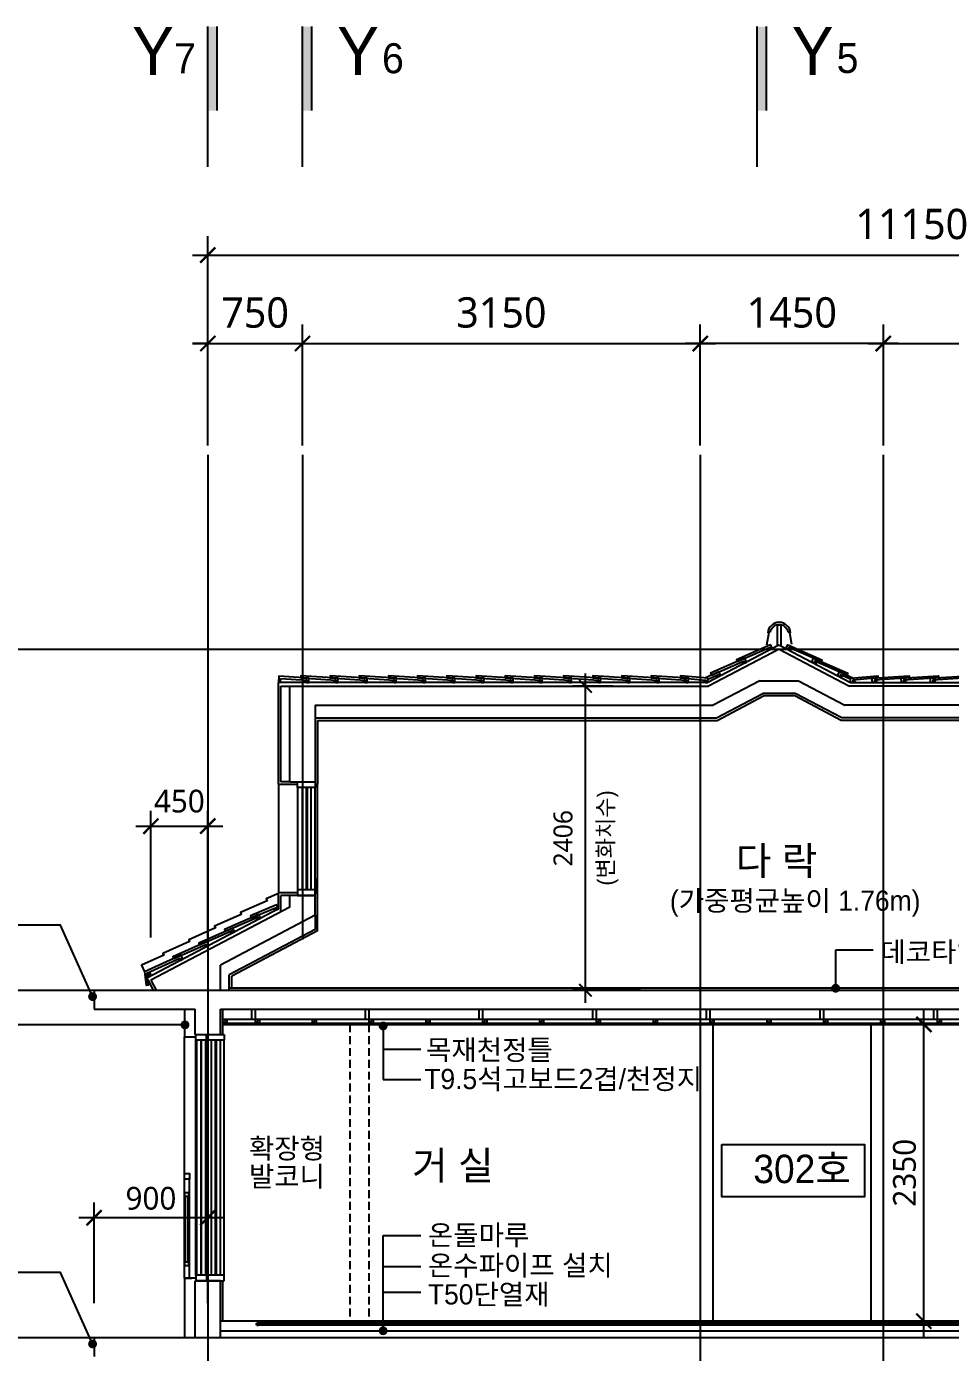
# Model space of a CAD drawing. Extents: x 11416736 to 11582377, y -14295679 to -14163266.
# Drawn here: x 11505151 to 11512468, y -14250869 to -14240372 of the extents above; entities that cross this region are included whole.
import ezdxf
from ezdxf.enums import TextEntityAlignment as Align

# ---------------------------------------------------------------- set-up
doc = ezdxf.new("R2010")
doc.units = 0
doc.header["$LTSCALE"] = 50
doc.header["$MEASUREMENT"] = 0
doc.linetypes.add('HIDDEN', pattern=[0.375, 0.25, -0.125])
doc.layers.get('0').update_dxf_attribs({"linetype": 'CONTINUOUS'})
doc.layers.get('DEFPOINTS').update_dxf_attribs({"linetype": 'CONTINUOUS'})
for name, color, linetype in [('! 04 가는선_01', 253, 'CONTINUOUS'), ('! 05 가는선_02', 252, 'CONTINUOUS'), ('! 06 중심선', 11, 'CONTINUOUS'), ('! 12 지시선_안내선', 252, 'CONTINUOUS'), ('! 16 HAT', 251, 'CONTINUOUS'), ('! 19 점선', 13, 'HIDDEN'), ('! 22 text 진한선', 7, 'CONTINUOUS'), ('! 24 치수선', 1, 'CONTINUOUS'), ('! 32 스크린 75', 155, 'CONTINUOUS'), ('- 02 내력벽', 2, 'CONTINUOUS'), ('- 04 마감선 01', 125, 'CONTINUOUS'), ('- 08 목재', 44, 'CONTINUOUS'), ('- 09 돌', 85, 'CONTINUOUS'), ('- 10 단열재', 251, 'CONTINUOUS'), ('6', 6, 'CONTINUOUS')]:
    doc.layers.add(name, color=color, linetype=linetype)
doc.styles.add('굴림', font='Gulim.ttf')
doc.styles.add('맑은 고딕', font='malgun.ttf')
doc.dimstyles.new('100-sub', dxfattribs={"dimscale": 100, "dimtxt": 1.5, "dimasz": 1, "dimexe": 1, "dimexo": 0.625, "dimgap": 1, "dimtad": 1, "dimdec": 0, "dimtxsty": '맑은 고딕', "dimblk": 'ARCHTICK', "dimcen": 2.5, "dimdle": 1, "dimclrt": 7, "dimadec": 0, "dimazin": 0, "dimtfac": 1, "dimtdec": 0, "dimtix": 1, "dimtmove": 0, "dimatfit": 3, "dimldrblk": 'DOT', "dimfxl": 0, "dimarcsym": 0})
doc.dimstyles.new('120-main', dxfattribs={"dimscale": 120, "dimtxt": 2, "dimasz": 1, "dimexe": 1.25, "dimexo": 0.625, "dimgap": 1, "dimtad": 1, "dimdec": 0, "dimtxsty": '맑은 고딕', "dimblk": 'ARCHTICK', "dimcen": 2.5, "dimdle": 1, "dimclrt": 7, "dimadec": 0, "dimazin": 0, "dimtfac": 1, "dimtdec": 0, "dimtix": 1, "dimtmove": 2, "dimatfit": 3, "dimldrblk": 'DOT', "dimfxl": 0, "dimarcsym": 0})
doc.dimstyles.new('120-sub', dxfattribs={"dimscale": 120, "dimtxt": 1.5, "dimasz": 1, "dimexe": 1, "dimexo": 0.625, "dimgap": 0.5, "dimtad": 1, "dimdec": 0, "dimtxsty": '맑은 고딕', "dimblk": 'ARCHTICK', "dimcen": 2.5, "dimdle": 1, "dimclrt": 7, "dimadec": 0, "dimazin": 0, "dimtfac": 1, "dimtdec": 0, "dimtix": 1, "dimtmove": 2, "dimatfit": 3, "dimldrblk": 'DOT', "dimfxl": 0, "dimarcsym": 0})

# ---------------------------------------------------------------- blocks, each defined once
blk = doc.blocks.new('_ARCHTICK')
at = {"color": 0, "linetype": 'ByBlock', "const_width": 0.15}
blk.add_lwpolyline([(-0.5, -0.5), (0.5, 0.5)], dxfattribs=at)
blk = doc.blocks.new('*D100')
at = {"layer": '! 24 치수선', "color": 0, "lineweight": -2}
for p, q in [((11506586, -14243689), (11506586, -14242732)), ((11507336, -14243689), (11507336, -14242732)), ((11506466, -14242882), (11507456, -14242882)), ((11506586, -14242882), (11506466, -14242882)), ((11507336, -14242882), (11507456, -14242882))]:
    blk.add_line(p, q, dxfattribs=at)
at = {"layer": 'DEFPOINTS', "color": 0}
for p in [(11507336, -14242882), (11506586, -14243764), (11507336, -14243764)]:
    blk.add_point(p, dxfattribs=at)
at = {"layer": '! 24 치수선', "color": 0, "linetype": 'ByBlock', "lineweight": -2, "xscale": 120, "yscale": 120, "zscale": 120}
blk.add_blockref('_ARCHTICK', (11506586, -14242882), dxfattribs=at)
at = {"layer": '! 24 치수선', "color": 0, "linetype": 'ByBlock', "lineweight": -2, "xscale": 120, "yscale": 120, "zscale": 120, "rotation": 180}
blk.add_blockref('_ARCHTICK', (11507336, -14242882), dxfattribs=at)
at = {"layer": '! 24 치수선', "color": 7, "ltscale": 30, "insert": (11506961, -14242638), "char_height": 240, "attachment_point": 5, "style": '맑은 고딕'}
blk.add_mtext('750', dxfattribs=at)
blk = doc.blocks.new('_Dot')
at = {"color": 0, "linetype": 'ByBlock', "lineweight": -2}
blk.add_line((-0.5, 0), (-1, 0), dxfattribs=at)
at = {"color": 0, "linetype": 'ByBlock', "const_width": 0.5}
blk.add_lwpolyline([(-0.25, 0, 1), (0.25, 0, 1)], format="xyb", close=True, dxfattribs=at)
blk = doc.blocks.new('*D102')
at = {"layer": '! 24 치수선', "color": 0, "lineweight": -2}
for p, q in [((11506586, -14243689), (11506586, -14242032)), ((11517736, -14243689), (11517736, -14242032)), ((11506466, -14242182), (11517856, -14242182))]:
    blk.add_line(p, q, dxfattribs=at)
at = {"layer": 'DEFPOINTS', "color": 0}
for p in [(11517736, -14242182), (11506586, -14243764), (11517736, -14243764)]:
    blk.add_point(p, dxfattribs=at)
at = {"layer": '! 24 치수선', "color": 0, "linetype": 'ByBlock', "lineweight": -2, "xscale": 120, "yscale": 120, "zscale": 120, "rotation": 180}
blk.add_blockref('_ARCHTICK', (11506586, -14242182), dxfattribs=at)
at = {"layer": '! 24 치수선', "color": 0, "linetype": 'ByBlock', "lineweight": -2, "xscale": 120, "yscale": 120, "zscale": 120}
blk.add_blockref('_ARCHTICK', (11517736, -14242182), dxfattribs=at)
at = {"layer": '! 24 치수선', "color": 7, "ltscale": 30, "insert": (11512161, -14241937), "char_height": 240, "attachment_point": 5, "style": '맑은 고딕'}
blk.add_mtext('11150', dxfattribs=at)
blk = doc.blocks.new('*D114')
at = {"layer": '! 24 치수선', "color": 0, "lineweight": -2}
for p, q in [((11512257, -14250741), (11512257, -14248151)), ((11512198, -14248271), (11512377, -14248271)), ((11512198, -14250621), (11512377, -14250621))]:
    blk.add_line(p, q, dxfattribs=at)
at = {"layer": 'DEFPOINTS', "color": 0}
for p in [(11512123, -14248271), (11512257, -14248271), (11512123, -14250621)]:
    blk.add_point(p, dxfattribs=at)
at = {"layer": '! 24 치수선', "color": 0, "linetype": 'ByBlock', "lineweight": -2, "xscale": 120, "yscale": 120, "zscale": 120}
for p, rotation in [((11512257, -14248271), 90), ((11512257, -14250621), 270)]:
    blk.add_blockref('_ARCHTICK', p, dxfattribs=dict(at, rotation=rotation))
at = {"layer": '! 24 치수선', "color": 7, "ltscale": 30, "insert": (11512104, -14249446), "char_height": 180, "attachment_point": 5, "rotation": 90, "style": '맑은 고딕'}
blk.add_mtext('2350', dxfattribs=at)
blk = doc.blocks.new('*D116')
at = {"layer": '! 24 치수선', "color": 0, "lineweight": -2}
for p, q in [((11511936, -14243689), (11511936, -14242732)), ((11515036, -14243689), (11515036, -14242732)), ((11511816, -14242882), (11515156, -14242882))]:
    blk.add_line(p, q, dxfattribs=at)
at = {"layer": 'DEFPOINTS', "color": 0}
for p in [(11515036, -14242882), (11511936, -14243764), (11515036, -14243764)]:
    blk.add_point(p, dxfattribs=at)
at = {"layer": '! 24 치수선', "color": 0, "linetype": 'ByBlock', "lineweight": -2, "xscale": 120, "yscale": 120, "zscale": 120, "rotation": 180}
blk.add_blockref('_ARCHTICK', (11511936, -14242882), dxfattribs=at)
at = {"layer": '! 24 치수선', "color": 0, "linetype": 'ByBlock', "lineweight": -2, "xscale": 120, "yscale": 120, "zscale": 120}
blk.add_blockref('_ARCHTICK', (11515036, -14242882), dxfattribs=at)
at = {"layer": '! 24 치수선', "color": 7, "ltscale": 30, "insert": (11513486, -14242637), "char_height": 240, "attachment_point": 5, "style": '맑은 고딕'}
blk.add_mtext('3100', dxfattribs=at)
blk = doc.blocks.new('*D117')
at = {"layer": '! 24 치수선', "color": 0, "lineweight": -2}
for p, q in [((11507336, -14243689), (11507336, -14242732)), ((11510486, -14243689), (11510486, -14242732)), ((11507216, -14242882), (11510606, -14242882))]:
    blk.add_line(p, q, dxfattribs=at)
at = {"layer": 'DEFPOINTS', "color": 0}
for p in [(11510486, -14242882), (11507336, -14243764), (11510486, -14243764)]:
    blk.add_point(p, dxfattribs=at)
at = {"layer": '! 24 치수선', "color": 0, "linetype": 'ByBlock', "lineweight": -2, "xscale": 120, "yscale": 120, "zscale": 120, "rotation": 180}
blk.add_blockref('_ARCHTICK', (11507336, -14242882), dxfattribs=at)
at = {"layer": '! 24 치수선', "color": 0, "linetype": 'ByBlock', "lineweight": -2, "xscale": 120, "yscale": 120, "zscale": 120}
blk.add_blockref('_ARCHTICK', (11510486, -14242882), dxfattribs=at)
at = {"layer": '! 24 치수선', "color": 7, "ltscale": 30, "insert": (11508911, -14242637), "char_height": 240, "attachment_point": 5, "style": '맑은 고딕'}
blk.add_mtext('3150', dxfattribs=at)
blk = doc.blocks.new('*D119')
at = {"layer": '! 24 치수선', "color": 0, "lineweight": -2}
for p, q in [((11510486, -14243689), (11510486, -14242732)), ((11511936, -14243689), (11511936, -14242732)), ((11512056, -14242882), (11510366, -14242882))]:
    blk.add_line(p, q, dxfattribs=at)
at = {"layer": 'DEFPOINTS', "color": 0}
for p in [(11510486, -14242882), (11510486, -14243764), (11511936, -14243764)]:
    blk.add_point(p, dxfattribs=at)
at = {"layer": '! 24 치수선', "color": 0, "linetype": 'ByBlock', "lineweight": -2, "xscale": 120, "yscale": 120, "zscale": 120, "rotation": 180}
blk.add_blockref('_ARCHTICK', (11510486, -14242882), dxfattribs=at)
at = {"layer": '! 24 치수선', "color": 0, "linetype": 'ByBlock', "lineweight": -2, "xscale": 120, "yscale": 120, "zscale": 120}
blk.add_blockref('_ARCHTICK', (11511936, -14242882), dxfattribs=at)
at = {"layer": '! 24 치수선', "color": 7, "ltscale": 30, "insert": (11511211, -14242637), "char_height": 240, "attachment_point": 5, "style": '맑은 고딕'}
blk.add_mtext('1450', dxfattribs=at)
blk = doc.blocks.new('*D120')
at = {"layer": '! 24 치수선', "color": 0, "lineweight": -2}
for p, q in [((11506136, -14247584), (11506136, -14246582)), ((11506586, -14247584), (11506586, -14246582)), ((11506016, -14246702), (11506706, -14246702))]:
    blk.add_line(p, q, dxfattribs=at)
at = {"layer": 'DEFPOINTS', "color": 0}
for p in [(11506586, -14246702), (11506136, -14247659), (11506586, -14247659)]:
    blk.add_point(p, dxfattribs=at)
at = {"layer": '! 24 치수선', "color": 0, "linetype": 'ByBlock', "lineweight": -2, "xscale": 120, "yscale": 120, "zscale": 120, "rotation": 180}
blk.add_blockref('_ARCHTICK', (11506136, -14246702), dxfattribs=at)
at = {"layer": '! 24 치수선', "color": 0, "linetype": 'ByBlock', "lineweight": -2, "xscale": 120, "yscale": 120, "zscale": 120}
blk.add_blockref('_ARCHTICK', (11506586, -14246702), dxfattribs=at)
at = {"layer": '! 24 치수선', "color": 7, "ltscale": 30, "insert": (11506361, -14246505), "char_height": 180, "attachment_point": 5, "style": '맑은 고딕'}
blk.add_mtext('450', dxfattribs=at)
blk = doc.blocks.new('*D122')
at = {"layer": '! 24 치수선', "color": 0, "lineweight": -2}
for p, q in [((11505686, -14250479), (11505686, -14249682)), ((11506586, -14250479), (11506586, -14249682)), ((11506706, -14249802), (11505566, -14249802))]:
    blk.add_line(p, q, dxfattribs=at)
at = {"layer": 'DEFPOINTS', "color": 0}
for p in [(11505686, -14249802), (11505686, -14250554), (11506586, -14250554)]:
    blk.add_point(p, dxfattribs=at)
at = {"layer": '! 24 치수선', "color": 0, "linetype": 'ByBlock', "lineweight": -2, "xscale": 120, "yscale": 120, "zscale": 120, "rotation": 180}
blk.add_blockref('_ARCHTICK', (11505686, -14249802), dxfattribs=at)
at = {"layer": '! 24 치수선', "color": 0, "linetype": 'ByBlock', "lineweight": -2, "xscale": 120, "yscale": 120, "zscale": 120}
blk.add_blockref('_ARCHTICK', (11506586, -14249802), dxfattribs=at)
at = {"layer": '! 24 치수선', "color": 7, "ltscale": 30, "insert": (11506136, -14249649), "char_height": 180, "attachment_point": 5, "style": '맑은 고딕'}
blk.add_mtext('900', dxfattribs=at)
blk = doc.blocks.new('*D128')
at = {"layer": '! 24 치수선', "color": 0, "lineweight": -2}
for p, q in [((11509577, -14248101), (11509577, -14245495)), ((11509795, -14245595), (11509477, -14245595)), ((11510013, -14248001), (11509477, -14248001))]:
    blk.add_line(p, q, dxfattribs=at)
at = {"layer": 'DEFPOINTS', "color": 0}
for p in [(11509577, -14245595), (11509857, -14245595), (11510076, -14248001)]:
    blk.add_point(p, dxfattribs=at)
at = {"layer": '! 24 치수선', "color": 0, "linetype": 'ByBlock', "lineweight": -2, "xscale": 100, "yscale": 100, "zscale": 100}
for p, rotation in [((11509577, -14245595), 90), ((11509577, -14248001), 270)]:
    blk.add_blockref('_ARCHTICK', p, dxfattribs=dict(at, rotation=rotation))
at = {"layer": '! 24 치수선', "color": 7, "ltscale": 30, "insert": (11509400, -14246798), "char_height": 150, "attachment_point": 5, "rotation": 90, "style": '맑은 고딕'}
blk.add_mtext('2406', dxfattribs=at)

msp = doc.modelspace()

# ---------------------------------------------------------------- linework, layer by layer
at = {"layer": '! 04 가는선_01'}
for p, q in [((11510585.8, -14248271), (11510585.8, -14250621)), ((11511835.8, -14248271), (11511835.8, -14250621))]:
    msp.add_line(p, q, dxfattribs=at)
msp.add_lwpolyline([(11507145.8, -14247235.7), (11507049.1, -14247278.2), (11507056.2, -14247293), (11506844.6, -14247385.9), (11506851.7, -14247400.7), (11506640.1, -14247493.7), (11506647.2, -14247508.4), (11506435.6, -14247601.4), (11506442.7, -14247616.2), (11506231.1, -14247709.2), (11506238.2, -14247723.9), (11506060.3, -14247802.1), (11506084, -14247856)], dxfattribs=at)
at = {"layer": '! 05 가는선_02'}
for p, q in [((11507145.8, -14246371.1), (11507145.8, -14247231.1)), ((11507455.8, -14247231.1), (11507455.8, -14246371.1)), ((11506934.8, -14248231), (11506934.8, -14248151)), ((11506964.8, -14248231), (11506964.8, -14248151)), ((11507834.8, -14248231), (11507834.8, -14248151)), ((11507864.8, -14248231), (11507864.8, -14248151)), ((11508734.8, -14248231), (11508734.8, -14248151)), ((11508764.8, -14248231), (11508764.8, -14248151)), ((11509634.8, -14248231), (11509634.8, -14248151)), ((11509664.8, -14248231), (11509664.8, -14248151)), ((11510534.8, -14248231), (11510534.8, -14248151)), ((11510564.8, -14248231), (11510564.8, -14248151)), ((11511434.8, -14248231), (11511434.8, -14248151)), ((11511464.8, -14248231), (11511464.8, -14248151)), ((11512334.8, -14248231), (11512334.8, -14248151)), ((11512364.8, -14248231), (11512364.8, -14248151)), ((11506705.8, -14248231), (11515485.8, -14248231)), ((11506400.8, -14250281), (11506400.8, -14248371)), ((11506400.8, -14250281), (11506400.8, -14249496.1)), ((11506440.8, -14250281), (11506440.8, -14249496.1)), ((11506405.8, -14249601.1), (11506435.8, -14249601.1)), ((11506405.8, -14249631.1), (11506405.8, -14249601.1)), ((11506405.8, -14249631.1), (11506435.8, -14249631.1)), ((11506410.8, -14250151.1), (11506410.8, -14249631.1)), ((11506430.8, -14250151.1), (11506430.8, -14249631.1)), ((11506435.8, -14249631.1), (11506435.8, -14249601.1)), ((11506405.8, -14250151.1), (11506435.8, -14250151.1)), ((11506405.8, -14250181.1), (11506405.8, -14250151.1)), ((11506405.8, -14250181.1), (11506435.8, -14250181.1)), ((11506435.8, -14250181.1), (11506435.8, -14250151.1)), ((11506400.8, -14250281), (11506459.6, -14250281))]:
    msp.add_line(p, q, dxfattribs=at)
msp.add_lwpolyline([(11506440.8, -14249496.1), (11506400.8, -14249496.1), (11506400.8, -14249451), (11506440.8, -14249451)], close=True, dxfattribs=at)
at = {"layer": '! 06 중심선'}
for p, q in [((11506585.8, -14243763.7), (11506585.8, -14259311.4)), ((11507335.8, -14243763.7), (11507335.8, -14247599.3)), ((11510485.8, -14243763.7), (11510485.8, -14259311.4)), ((11511935.8, -14243763.7), (11511935.8, -14259311.4)), ((11496166.3, -14245301), (11524997.9, -14245301)), ((11496166.3, -14248001), (11524997.9, -14248001)), ((11496166.3, -14248001), (11524997.9, -14248001)), ((11496166.3, -14250751), (11524997.9, -14250751))]:
    msp.add_line(p, q, dxfattribs=at)
at = {"layer": '! 12 지시선_안내선'}
for p, q in [((11511558.4, -14247985.5), (11511558.4, -14247680.2)), ((11511558.4, -14247680.2), (11511856.6, -14247680.2)), ((11507975, -14248283.8), (11507975, -14248708.3)), ((11507975, -14248468.6), (11508273.2, -14248468.6)), ((11507975, -14248708.3), (11508273.2, -14248708.3)), ((11507975, -14250696.6), (11507975, -14249942.5)), ((11507975, -14249942.5), (11508273.2, -14249942.5)), ((11507975, -14250187.3), (11508273.2, -14250187.3)), ((11507975, -14250391.3), (11508273.2, -14250391.3))]:
    msp.add_line(p, q, dxfattribs=at)
for points in [[(11505673.8, -14248051.3), (11505419.5, -14247485.4), (11502861.5, -14247485.4)], [(11506405.9, -14248275.3), (11502861.5, -14248275.3)], [(11505673.8, -14250801.3), (11505419.5, -14250235.4), (11502861.5, -14250235.4)]]:
    msp.add_lwpolyline(points, dxfattribs=at)
at = {"layer": '! 12 지시선_안내선', "const_width": 35}
for points in [[(11511540.9, -14247985.5, -1), (11511575.9, -14247985.5, -1)], [(11505673.8, -14248033.8, 1), (11505673.8, -14248068.8, 1)], [(11506388.4, -14248275.3, 1), (11506423.4, -14248275.3, 1)], [(11507957.5, -14248283.8, 1), (11507992.5, -14248283.8, 1)], [(11507957.5, -14248283.8, 1), (11507992.5, -14248283.8, 1)], [(11507957.5, -14250696.6, -1), (11507992.5, -14250696.6, -1)], [(11505673.8, -14250783.8, 1), (11505673.8, -14250818.8, 1)]]:
    msp.add_lwpolyline(points, format="xyb", close=True, dxfattribs=at)
at = {"layer": '! 16 HAT'}
for p, q in [((11506963, -14250643.5), (11506998, -14250643.5)), ((11506980.5, -14250626), (11506980.5, -14250661)), ((11515391.1, -14250636), (11506980.5, -14250636)), ((11506980.5, -14250651), (11515391.1, -14250651))]:
    msp.add_line(p, q, dxfattribs=at)
msp.add_circle((11506980.5, -14250643.5), 7.5, dxfattribs=at)
at = {"layer": '! 19 점선', "linetype": 'HIDDEN', "ltscale": 5}
for p, q in [((11507710.8, -14248271), (11507710.8, -14250621)), ((11507860.8, -14248271), (11507860.8, -14250621))]:
    msp.add_line(p, q, dxfattribs=at)
at = {"layer": '! 22 text 진한선', "color": 3}
for p, q in [((11506585.8, -14241482), (11506585.8, -14240372.2)), ((11506659.8, -14241038.1), (11506659.8, -14240372.2)), ((11507335.8, -14241482), (11507335.8, -14240372.2)), ((11507409.8, -14241038.1), (11507409.8, -14240372.2)), ((11510935.8, -14241482), (11510935.8, -14240372.2)), ((11511009.8, -14241038.1), (11511009.8, -14240372.2))]:
    msp.add_line(p, q, dxfattribs=at)
for points in [[(11506585.8, -14240372.2), (11506659.8, -14240372.2), (11506585.8, -14241038.1), (11506659.8, -14241038.1)], [(11507335.8, -14240372.2), (11507409.8, -14240372.2), (11507335.8, -14241038.1), (11507409.8, -14241038.1)], [(11510935.8, -14240372.2), (11511009.8, -14240372.2), (11510935.8, -14241038.1), (11511009.8, -14241038.1)]]:
    msp.add_solid(points, dxfattribs=at)
at = {"layer": '! 32 스크린 75', "linetype": 'Continuous'}
for p, q in [((11507295.8, -14246396.1), (11507295.8, -14246351.1)), ((11507295.8, -14246351.1), (11507435.8, -14246351.1)), ((11507435.8, -14246396.1), (11507295.8, -14246396.1)), ((11507295.8, -14246396.1), (11507295.8, -14247208.1)), ((11507334.1, -14246396.1), (11507334.1, -14247206.1)), ((11507367.1, -14247206.1), (11507367.1, -14246396.1)), ((11507373, -14246396.1), (11507373, -14247206.1)), ((11507406, -14247206.1), (11507406, -14246396.1)), ((11507435.8, -14246351.1), (11507435.8, -14246396.1)), ((11507435.8, -14247208.1), (11507435.8, -14246396.1)), ((11507435.8, -14247206.1), (11507295.8, -14247206.1)), ((11507295.8, -14247208.1), (11507295.8, -14247251.1)), ((11507435.8, -14247251.1), (11507435.8, -14247206.1)), ((11507295.8, -14247251.1), (11507435.8, -14247251.1)), ((11506491.8, -14248396), (11506491.8, -14248351)), ((11506491.8, -14248351), (11506715.8, -14248351)), ((11506575.8, -14248396), (11506491.8, -14248396)), ((11506491.8, -14250258), (11506491.8, -14248396)), ((11506499.4, -14250256), (11506499.4, -14248396)), ((11506532.4, -14248396), (11506532.4, -14250256)), ((11506535.4, -14250256), (11506535.4, -14248396)), ((11506568.4, -14248396), (11506568.4, -14250256)), ((11506575.8, -14248396), (11506575.8, -14248351)), ((11506715.8, -14248396), (11506575.8, -14248396)), ((11506575.8, -14248396), (11506575.8, -14250258)), ((11506614.1, -14248396), (11506614.1, -14250256)), ((11506647.1, -14250256), (11506647.1, -14248396)), ((11506653, -14248396), (11506653, -14250256)), ((11506686, -14250256), (11506686, -14248396)), ((11506715.8, -14248351), (11506715.8, -14248396)), ((11506715.8, -14250258), (11506715.8, -14248396)), ((11506715.8, -14250256), (11506491.8, -14250256)), ((11506491.8, -14250256), (11506491.8, -14250301)), ((11506575.8, -14250258), (11506575.8, -14250301)), ((11506715.8, -14250301), (11506715.8, -14250256)), ((11506491.8, -14250301), (11506715.8, -14250301))]:
    msp.add_line(p, q, dxfattribs=at)
at = {"layer": '- 02 내력벽'}
for p, q in [((11511110.8, -14245301), (11510552.5, -14245595.1)), ((11511110.8, -14245301), (11511669.1, -14245595.1)), ((11510958.1, -14245551), (11510589.6, -14245745.1)), ((11510958.1, -14245551), (11511263.5, -14245551)), ((11511263.5, -14245551), (11511632, -14245745.1)), ((11507235.8, -14245595.1), (11510552.5, -14245595.1)), ((11515135.8, -14245595.1), (11511669.1, -14245595.1)), ((11507435.8, -14245745.1), (11507435.8, -14246351.1)), ((11507435.8, -14245745.1), (11510589.6, -14245745.1)), ((11514935.8, -14245745.1), (11511632, -14245745.1)), ((11507235.8, -14246351.1), (11507435.8, -14246351.1)), ((11507235.8, -14247342.5), (11506135.8, -14247922)), ((11507435.8, -14247251.1), (11507235.8, -14247251.1)), ((11507435.8, -14247406.6), (11506685.8, -14247801.8)), ((11506685.8, -14248001), (11506685.8, -14247801.8)), ((11506135.8, -14247922), (11506177.4, -14248001)), ((11505685.8, -14248001), (11506177.4, -14248001)), ((11505685.8, -14248001), (11505685.8, -14248151)), ((11506685.8, -14248001), (11515535.8, -14248001)), ((11505685.8, -14248151), (11506485.8, -14248151)), ((11506485.8, -14248351), (11506485.8, -14248151)), ((11506485.8, -14248351), (11506485.8, -14248151)), ((11506685.8, -14248351), (11506685.8, -14248151)), ((11506685.8, -14248151), (11515535.8, -14248151)), ((11506685.8, -14248351), (11506685.8, -14248211)), ((11506485.8, -14248351), (11506685.8, -14248351)), ((11506485.8, -14250751), (11506485.8, -14250301)), ((11506685.8, -14250301), (11506485.8, -14250301)), ((11506685.8, -14250751), (11506685.8, -14250301)), ((11505685.8, -14250751), (11506485.8, -14250751)), ((11505685.8, -14250751), (11505685.8, -14250901)), ((11506685.8, -14250751), (11515535.8, -14250751))]:
    msp.add_line(p, q, dxfattribs=at)
at = {"layer": '- 02 내력벽', "ltscale": 30}
for p, q in [((11507235.8, -14246351.1), (11507235.8, -14245595.1)), ((11507235.8, -14247342.5), (11507235.8, -14247251.1)), ((11507435.8, -14247406.6), (11507435.8, -14247251.1))]:
    msp.add_line(p, q, dxfattribs=at)
at = {"layer": '- 04 마감선 01'}
for p, q in [((11511107.4, -14245268.9), (11510545.1, -14245565.1)), ((11511114.1, -14245268.9), (11511676.5, -14245565.1)), ((11507145.8, -14246371.1), (11507145.8, -14245565.1)), ((11510545.1, -14245565.1), (11507145.8, -14245565.1)), ((11507165.8, -14246351.1), (11507165.8, -14245595.1)), ((11507165.8, -14245595.1), (11507235.8, -14245595.1)), ((11511676.5, -14245565.1), (11515225.8, -14245565.1)), ((11507145.8, -14246371.1), (11507295.8, -14246371.1)), ((11507235.8, -14246351.1), (11507165.8, -14246351.1)), ((11507435.8, -14246371.1), (11507455.8, -14246371.1)), ((11507145.8, -14247356), (11507145.8, -14247231.1)), ((11507295.8, -14247231.1), (11507145.8, -14247231.1)), ((11507165.8, -14247379.3), (11507165.8, -14247251.1)), ((11507235.8, -14247251.1), (11507165.8, -14247251.1)), ((11507145.8, -14247356), (11506109.1, -14247902.1)), ((11506111.6, -14247918.9), (11506154.8, -14248001)), ((11506755.8, -14248001), (11506755.8, -14247877.9)), ((11506775.8, -14247981), (11506775.8, -14247890)), ((11506755.8, -14247981), (11515465.8, -14247981)), ((11506400.8, -14248151), (11506400.8, -14248371)), ((11506400.8, -14248151), (11506400.8, -14248371)), ((11506705.8, -14248351), (11506705.8, -14248151)), ((11506705.8, -14248351), (11506705.8, -14248211)), ((11506705.8, -14248261), (11515485.8, -14248261)), ((11506705.8, -14248271), (11515515.8, -14248271)), ((11506400.8, -14248371), (11506491.8, -14248371)), ((11506400.8, -14250281), (11506400.8, -14250751)), ((11506491.8, -14250281), (11506400.8, -14250281)), ((11506705.8, -14250621), (11506705.8, -14250301)), ((11515515.8, -14250621), (11506685.8, -14250621))]:
    msp.add_line(p, q, dxfattribs=at)
at = {"layer": '- 04 마감선 01', "ltscale": 30}
for p, q in [((11510614.3, -14245845.1), (11510982.8, -14245651)), ((11511238.8, -14245651), (11510982.8, -14245651)), ((11511607.2, -14245845.1), (11511238.8, -14245651)), ((11510619.3, -14245865.1), (11510987.7, -14245671)), ((11511233.8, -14245671), (11510987.7, -14245671)), ((11511602.3, -14245865.1), (11511233.8, -14245671)), ((11507435.8, -14245845.1), (11510614.3, -14245845.1)), ((11507455.8, -14245865.1), (11510619.3, -14245865.1)), ((11507455.8, -14245865.1), (11507455.8, -14246371.1)), ((11514915.8, -14245865.1), (11511602.3, -14245865.1)), ((11514935.8, -14245845.1), (11511607.2, -14245845.1)), ((11507435.8, -14247116.5), (11507435.8, -14247229.6)), ((11507435.8, -14247231.1), (11507455.8, -14247231.1)), ((11507455.8, -14247531.7), (11507455.8, -14247231.1)), ((11507435.8, -14247406.6), (11507435.8, -14247519.7)), ((11507435.8, -14247519.7), (11506755.8, -14247877.9)), ((11507455.8, -14247531.7), (11506775.8, -14247890))]:
    msp.add_line(p, q, dxfattribs=at)
at = {"layer": '- 08 목재'}
for points in [[(11506735.8, -14248231), (11506735.8, -14248261), (11506705.8, -14248261), (11506705.8, -14248231), (11506735.8, -14248231), (11506705.8, -14248261)], [(11506994.8, -14248231), (11506994.8, -14248261), (11506964.8, -14248261), (11506964.8, -14248231), (11506994.8, -14248231), (11506964.8, -14248261)], [(11507444.8, -14248231), (11507444.8, -14248261), (11507414.8, -14248261), (11507414.8, -14248231), (11507444.8, -14248231), (11507414.8, -14248261)], [(11507894.8, -14248231), (11507894.8, -14248261), (11507864.8, -14248261), (11507864.8, -14248231), (11507894.8, -14248231), (11507864.8, -14248261)], [(11508344.8, -14248231), (11508344.8, -14248261), (11508314.8, -14248261), (11508314.8, -14248231), (11508344.8, -14248231), (11508314.8, -14248261)], [(11508794.8, -14248231), (11508794.8, -14248261), (11508764.8, -14248261), (11508764.8, -14248231), (11508794.8, -14248231), (11508764.8, -14248261)], [(11509244.8, -14248231), (11509244.8, -14248261), (11509214.8, -14248261), (11509214.8, -14248231), (11509244.8, -14248231), (11509214.8, -14248261)], [(11509694.8, -14248231), (11509694.8, -14248261), (11509664.8, -14248261), (11509664.8, -14248231), (11509694.8, -14248231), (11509664.8, -14248261)], [(11510144.8, -14248231), (11510144.8, -14248261), (11510114.8, -14248261), (11510114.8, -14248231), (11510144.8, -14248231), (11510114.8, -14248261)], [(11510594.8, -14248231), (11510594.8, -14248261), (11510564.8, -14248261), (11510564.8, -14248231), (11510594.8, -14248231), (11510564.8, -14248261)], [(11511044.8, -14248231), (11511044.8, -14248261), (11511014.8, -14248261), (11511014.8, -14248231), (11511044.8, -14248231), (11511014.8, -14248261)], [(11511494.8, -14248231), (11511494.8, -14248261), (11511464.8, -14248261), (11511464.8, -14248231), (11511494.8, -14248231), (11511464.8, -14248261)], [(11511944.8, -14248231), (11511944.8, -14248261), (11511914.8, -14248261), (11511914.8, -14248231), (11511944.8, -14248231), (11511914.8, -14248261)], [(11512394.8, -14248231), (11512394.8, -14248261), (11512364.8, -14248261), (11512364.8, -14248231), (11512394.8, -14248231), (11512364.8, -14248261)]]:
    msp.add_lwpolyline(points, dxfattribs=at)
at = {"layer": '- 09 돌'}
for p, q in [((11511029.2, -14245168.9), (11511010.4, -14245270.3)), ((11511040.2, -14245165.2), (11511020.8, -14245171.6)), ((11511181.8, -14245165.2), (11511201.1, -14245171.6)), ((11511192.8, -14245168.9), (11511209.8, -14245260.7))]:
    msp.add_line(p, q, dxfattribs=at)
for points in [[(11511095.8, -14245268.7), (11511125.8, -14245268.7), (11511125.8, -14245112.4), (11511095.8, -14245112.4)], [(11511056.9, -14245295.5), (11511042.6, -14245265.6), (11510772.2, -14245384.4), (11510779.3, -14245399.2), (11511033.2, -14245287.6), (11511041, -14245303.9)], [(11511164.6, -14245295.5), (11511178.9, -14245265.6), (11511449.3, -14245384.4), (11511442.3, -14245399.2), (11511188.4, -14245287.6), (11511180.6, -14245303.9)], [(11510852.4, -14245403.2), (11510838.1, -14245373.3), (11510567.7, -14245492.1), (11510574.8, -14245506.9), (11510828.7, -14245395.4), (11510836.5, -14245411.6)], [(11511369.2, -14245403.2), (11511383.4, -14245373.3), (11511653.9, -14245492.1), (11511646.8, -14245506.9), (11511392.9, -14245395.4), (11511385.1, -14245411.6)], [(11507616.7, -14245565.1), (11507618, -14245532), (11507323.3, -14245511.1), (11507322.7, -14245527.5), (11507599.4, -14245547.1), (11507598.7, -14245565.1)], [(11507847.8, -14245565.1), (11507849.1, -14245532), (11507554.5, -14245511.1), (11507553.9, -14245527.5), (11507830.5, -14245547.1), (11507829.8, -14245565.1)], [(11508079, -14245565.1), (11508080.3, -14245532), (11507785.7, -14245511.1), (11507785, -14245527.5), (11508061.7, -14245547.1), (11508061, -14245565.1)], [(11508310.1, -14245565.1), (11508311.4, -14245532), (11508016.8, -14245511.1), (11508016.2, -14245527.5), (11508292.8, -14245547.1), (11508292.1, -14245565.1)], [(11508541.3, -14245565.1), (11508542.6, -14245532), (11508248, -14245511.1), (11508247.3, -14245527.5), (11508524, -14245547.1), (11508523.3, -14245565.1)], [(11508772.5, -14245565.1), (11508773.7, -14245532), (11508479.1, -14245511.1), (11508478.5, -14245527.5), (11508755.1, -14245547.1), (11508754.4, -14245565.1)], [(11509003.6, -14245565.1), (11509004.9, -14245532), (11508710.3, -14245511.1), (11508709.6, -14245527.5), (11508986.3, -14245547.1), (11508985.6, -14245565.1)], [(11509234.8, -14245565.1), (11509236, -14245532), (11508941.4, -14245511.1), (11508940.8, -14245527.5), (11509217.5, -14245547.1), (11509216.8, -14245565.1)], [(11509465.9, -14245565.1), (11509467.2, -14245532), (11509172.6, -14245511.1), (11509172, -14245527.5), (11509448.6, -14245547.1), (11509447.9, -14245565.1)], [(11509697.1, -14245565.1), (11509698.4, -14245532), (11509403.7, -14245511.1), (11509403.1, -14245527.5), (11509679.8, -14245547.1), (11509679.1, -14245565.1)], [(11509928.2, -14245565.1), (11509929.5, -14245532), (11509634.9, -14245511.1), (11509634.3, -14245527.5), (11509910.9, -14245547.1), (11509910.2, -14245565.1)], [(11510159.4, -14245565.1), (11510160.7, -14245532), (11509866.1, -14245511.1), (11509865.4, -14245527.5), (11510142.1, -14245547.1), (11510141.4, -14245565.1)], [(11510390.5, -14245565.1), (11510391.8, -14245532), (11510097.2, -14245511.1), (11510096.6, -14245527.5), (11510373.2, -14245547.1), (11510372.5, -14245565.1)], [(11510545.1, -14245565.1), (11510546.4, -14245532), (11510328.4, -14245511.1), (11510327.7, -14245527.5), (11510527.8, -14245547.1), (11510527.1, -14245565.1)], [(11511676.5, -14245565.1), (11511675.2, -14245532), (11511893.2, -14245511.1), (11511893.8, -14245527.5), (11511693.8, -14245547.1), (11511694.5, -14245565.1)], [(11511848.3, -14245565.1), (11511847.1, -14245532), (11512141.7, -14245511.1), (11512142.3, -14245527.5), (11511865.7, -14245547.1), (11511866.3, -14245565.1)], [(11512079.5, -14245565.1), (11512078.2, -14245532), (11512372.8, -14245511.1), (11512373.5, -14245527.5), (11512096.8, -14245547.1), (11512097.5, -14245565.1)], [(11512310.6, -14245565.1), (11512309.4, -14245532), (11512604, -14245511.1), (11512604.6, -14245527.5), (11512328, -14245547.1), (11512328.7, -14245565.1)], [(11507145.8, -14247356), (11507131.5, -14247326.1), (11506923.3, -14247412.1), (11506930.3, -14247426.9), (11507122.1, -14247348.1), (11507129.8, -14247364.4)], [(11507003.5, -14247430.9), (11506989.2, -14247401.1), (11506718.8, -14247519.9), (11506725.8, -14247534.7), (11506979.8, -14247423.1), (11506987.5, -14247439.3)], [(11506799, -14247538.7), (11506784.7, -14247508.8), (11506514.3, -14247627.6), (11506521.3, -14247642.4), (11506775.2, -14247530.8), (11506783, -14247547.1)], [(11506594.4, -14247646.4), (11506580.2, -14247616.5), (11506309.7, -14247735.4), (11506316.8, -14247750.1), (11506570.7, -14247638.6), (11506578.5, -14247654.8)], [(11506366.2, -14247746.3), (11506374, -14247762.6), (11506389.9, -14247754.2), (11506375.6, -14247724.3), (11506084, -14247856), (11506099.6, -14247960.9), (11506117.4, -14247958.2), (11506103.6, -14247865.3)]]:
    msp.add_lwpolyline(points, close=True, dxfattribs=at)
for points in [[(11511019.5, -14245293.7), (11511027.7, -14245310.9), (11511033.2, -14245287.6)], [(11511202.1, -14245293.7), (11511193.9, -14245310.9), (11511188.4, -14245287.6)], [(11510815, -14245401.4), (11510823.2, -14245418.6), (11510828.7, -14245395.4)], [(11511406.6, -14245401.4), (11511398.4, -14245418.6), (11511392.9, -14245395.4)], [(11507164.9, -14245532.7), (11507368.2, -14245547.1), (11507367.5, -14245565.1), (11507385.5, -14245565.1), (11507386.8, -14245532), (11507149.7, -14245515.2), (11507146.2, -14245565.1)], [(11507162.6, -14245565.1), (11507164.9, -14245532.7)], [(11507353.2, -14245546.1), (11507352.5, -14245565.1), (11507368.2, -14245547.1)], [(11507584.4, -14245546.1), (11507583.7, -14245565.1), (11507599.4, -14245547.1)], [(11507815.5, -14245546.1), (11507814.8, -14245565.1), (11507830.5, -14245547.1)], [(11508046.7, -14245546.1), (11508046, -14245565.1), (11508061.7, -14245547.1)], [(11508277.9, -14245546.1), (11508277.1, -14245565.1), (11508292.8, -14245547.1)], [(11508509, -14245546.1), (11508508.3, -14245565.1), (11508524, -14245547.1)], [(11508740.2, -14245546.1), (11508739.4, -14245565.1), (11508755.1, -14245547.1)], [(11508971.3, -14245546.1), (11508970.6, -14245565.1), (11508986.3, -14245547.1)], [(11509202.5, -14245546.1), (11509201.7, -14245565.1), (11509217.5, -14245547.1)], [(11509433.6, -14245546.1), (11509432.9, -14245565.1), (11509448.6, -14245547.1)], [(11509664.8, -14245546.1), (11509664.1, -14245565.1), (11509679.8, -14245547.1)], [(11509895.9, -14245546.1), (11509895.2, -14245565.1), (11509910.9, -14245547.1)], [(11510127.1, -14245546.1), (11510126.4, -14245565.1), (11510142.1, -14245547.1)], [(11510358.3, -14245546.1), (11510357.5, -14245565.1), (11510373.2, -14245547.1)], [(11510512.8, -14245546.1), (11510512.1, -14245565.1), (11510527.8, -14245547.1)], [(11510546.2, -14245537.4), (11510624.2, -14245503.1), (11510632, -14245519.3), (11510647.9, -14245510.9), (11510633.6, -14245481.1), (11510522.8, -14245529.8)], [(11510610.5, -14245509.2), (11510618.7, -14245526.3), (11510624.2, -14245503.1)], [(11511675.4, -14245537.4), (11511597.4, -14245503.1), (11511589.6, -14245519.3), (11511573.7, -14245510.9), (11511588, -14245481.1), (11511698.8, -14245529.8)], [(11511611.1, -14245509.2), (11511602.9, -14245526.3), (11511597.4, -14245503.1)], [(11511708.8, -14245546.1), (11511709.5, -14245565.1), (11511693.8, -14245547.1)], [(11511880.6, -14245546.1), (11511881.4, -14245565.1), (11511865.7, -14245547.1)], [(11512111.8, -14245546.1), (11512112.5, -14245565.1), (11512096.8, -14245547.1)], [(11512342.9, -14245546.1), (11512343.7, -14245565.1), (11512328, -14245547.1)], [(11507108.3, -14247354.2), (11507116.6, -14247371.4), (11507122.1, -14247348.1)], [(11506966, -14247429.2), (11506974.3, -14247446.3), (11506979.8, -14247423.1)], [(11506761.5, -14247536.9), (11506769.7, -14247554.1), (11506775.2, -14247530.8)], [(11506557, -14247644.6), (11506565.2, -14247661.8), (11506570.7, -14247638.6)], [(11506352.5, -14247752.4), (11506360.7, -14247769.6), (11506366.2, -14247746.3)], [(11506139, -14247886.4), (11506126.5, -14247855.2), (11506116.9, -14247898.1), (11506103.6, -14247865.3)]]:
    msp.add_lwpolyline(points, dxfattribs=at)
for centre, radius, start, end in [((11511111, -14245179.1), 90.5, 4.77562, 175.22438), ((11511111, -14245178.7), 72.1, 10.73523, 169.26477)]:
    msp.add_arc(centre, radius, start, end, dxfattribs=at)
at = {"layer": '- 10 단열재'}
msp.add_line((11515535.8, -14250701), (11506685.8, -14250701), dxfattribs=at)
at = {"layer": '6', "ltscale": 30}
msp.add_lwpolyline([(11510657.3, -14249222.1), (11511787.1, -14249222.1), (11511787.1, -14249635.8), (11510657.3, -14249635.8)], close=True, dxfattribs=at)

# ---------------------------------------------------------------- texts
at = {"layer": '! 22 text 진한선', "color": 3, "linetype": 'Continuous', "style": '굴림'}
for s, height, p in [('Y', 380.2, (11506152.6, -14240565.4)), ('Y', 380.2, (11507776.3, -14240565.4)), ('Y', 380.2, (11511376.3, -14240565.4)), ('7', 237.6, (11506405.7, -14240623.2)), ('6', 237.6, (11508052.4, -14240623.2)), ('5', 237.6, (11511652.4, -14240623.2))]:
    msp.add_text(s, height=height, dxfattribs=at).set_placement(p, align=Align.MIDDLE)
at = {"layer": '! 22 text 진한선', "style": '굴림'}
msp.add_text('(변화치수)', height=128, rotation=90, dxfattribs=at).set_placement((11509736, -14247172.8), align=Align.MIDDLE_LEFT)
at = {"layer": '! 22 text 진한선', "linetype": 'Continuous', "style": '굴림'}
for s, p in [('다 락', (11510767.3, -14247089)), ('다 락', (11510767.3, -14247089)), ('거 실', (11508204, -14249500.1)), ('302호', (11510906.3, -14249528.1))]:
    msp.add_text(s, height=225, dxfattribs=at).set_placement(p)
at = {"layer": '! 22 text 진한선', "style": '굴림'}
for s, p in [('(가중평균높이 1.76m)', (11510245.6, -14247291.8)), ('데코타일', (11511912.8, -14247697.6)), ('온돌마루', (11508329.4, -14249938.9)), ('온수파이프 설치', (11508329.4, -14250178.9)), ('T50단열재', (11508329.4, -14250408.6))]:
    msp.add_text(s, height=160, dxfattribs=at).set_placement(p, align=Align.MIDDLE_LEFT)
for s, p in [('목재천정틀', (11508816.2, -14248553.2)), ('T9.5석고보드2겹/천정지', (11509400.6, -14248783.9))]:
    msp.add_text(s, height=160, dxfattribs=at).set_placement(p, align=Align.CENTER)
for s, p in [('확장형', (11506911.8, -14249333.5)), ('발코니', (11506911.8, -14249554.5))]:
    msp.add_text(s, height=160, dxfattribs=at).set_placement(p)

# ---------------------------------------------------------------- dimensions: what is measured, and where the dimension line sits
at = {"layer": '! 24 치수선'}
for base, p1, p2, dimstyle, picture, middle in [((11517735.8, -14242182), (11506585.8, -14243763.7), (11517735.8, -14243763.7), '120-main', '*D102', (11512160.8, -14241937.3)), ((11507335.8, -14242882), (11506585.8, -14243763.7), (11507335.8, -14243763.7), '120-main', '*D100', (11506960.8, -14242638)), ((11510485.8, -14242882), (11507335.8, -14243763.7), (11510485.8, -14243763.7), '120-main', '*D117', (11508910.8, -14242637.3)), ((11510485.8, -14242882), (11511935.8, -14243763.7), (11510485.8, -14243763.7), '120-main', '*D119', (11511210.8, -14242637.3)), ((11515035.8, -14242882), (11511935.8, -14243763.7), (11515035.8, -14243763.7), '120-main', '*D116', (11513485.8, -14242637.3)), ((11505685.8, -14249801.8), (11506585.8, -14250554.1), (11505685.8, -14250554.1), '120-sub', '*D122', (11506135.8, -14249648.8))]:
    dim = msp.add_linear_dim(base=base, p1=p1, p2=p2, dimstyle=dimstyle, dxfattribs=at)
    dim.commit()
    dim.dimension.update_dxf_attribs({"geometry": picture, "text_midpoint": middle})
for base, p1, p2, angle, dimstyle, picture, middle in [((11509577.5, -14245595.1), (11510075.9, -14248001), (11509857, -14245595.1), 90, '100-sub', '*D128', (11509400, -14246798.1)), ((11512256.7, -14248271), (11512123.1, -14250621), (11512123.1, -14248271), 270, '120-sub', '*D114', (11512103.7, -14249446))]:
    dim = msp.add_linear_dim(base=base, p1=p1, p2=p2, angle=angle, dimstyle=dimstyle, dxfattribs=at)
    dim.commit()
    dim.dimension.update_dxf_attribs({"geometry": picture, "text_midpoint": middle})
dim = msp.add_linear_dim(base=(11506585.8, -14246701.7), p1=(11506135.8, -14247658.5), p2=(11506585.8, -14247658.5), dimstyle='120-sub', dxfattribs=at)
dim.commit()
dim.dimension.update_dxf_attribs({"geometry": '*D120', "text_midpoint": (11506360.8, -14246505.1), "dimtype": 160})

doc.saveas('drawing.dxf')
